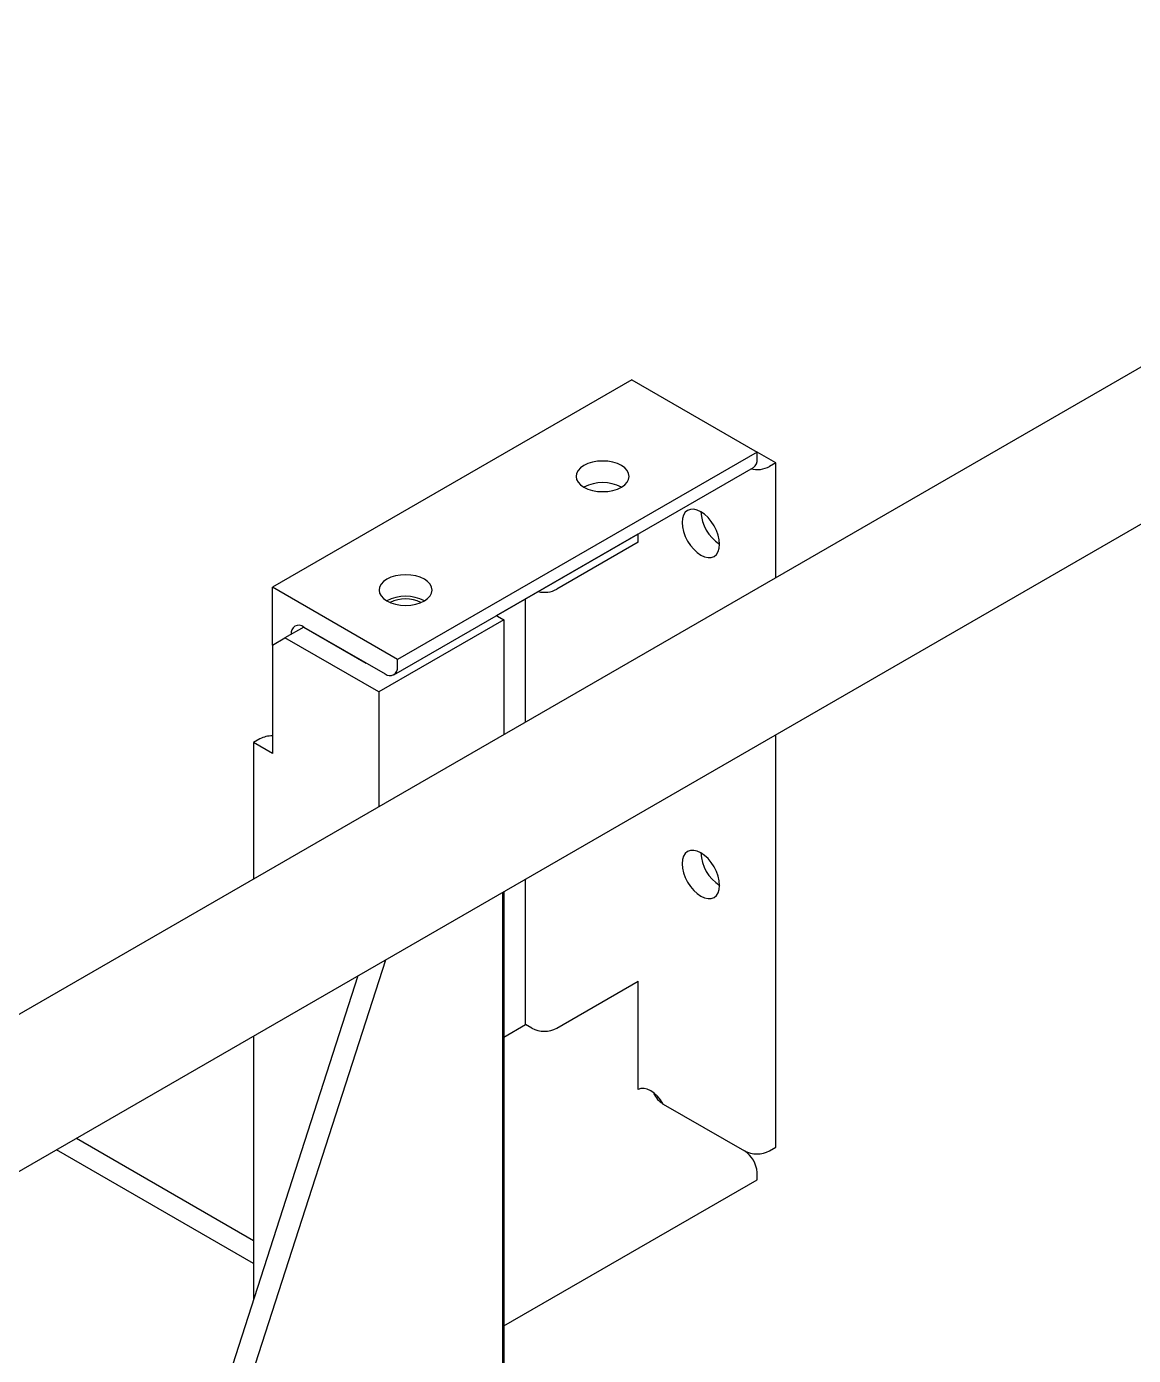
# Model space of a CAD drawing. Header units: millimetres. Extents: x 1293 to 41893, y 1011 to 26911.
# Drawn here: x 39509.6 to 39906.8, y 12171.9 to 12649 of the extents above; entities that cross this region are included whole.
import ezdxf

# ---------------------------------------------------------------- set-up
doc = ezdxf.new("R2010")
doc.units = ezdxf.units.MM
doc.header["$LTSCALE"] = 50
doc.layers.add('PASILLOS', color=2, linetype='Continuous')

msp = doc.modelspace()

# ---------------------------------------------------------------- linework, layer by layer
at = {"color": 7, "linetype": 'Continuous', "lineweight": 25}
for p, q in [((39726.7985782, 12522.1562251), (39597.786946, 12447.6793951)), ((39726.7985782, 12522.1562251), (39771.6998588, 12496.2352675)), ((39771.6998588, 12496.2352675), (39642.6882266, 12421.7584375)), ((39771.6998588, 12493.6427505), (39771.6998588, 12496.2352675)), ((39778.4350509, 12492.3458599), (39771.6998588, 12496.2340036)), ((39641.3728405, 12416.2586059), (39770.3844727, 12490.7354359)), ((39778.4350509, 12492.3458599), (39776.1899869, 12491.0498121)), ((39778.4350509, 12451.137968), (39778.4350509, 12492.3458599)), ((39678.2140079, 12437.5193967), (39729.0436422, 12466.86272)), ((39729.0436422, 12463.8256441), (39729.0436422, 12466.8698825)), ((39729.0436422, 12463.8256441), (39699.8578098, 12446.9770217)), ((39642.6882266, 12421.7584375), (39597.786946, 12447.6793951)), ((39597.786946, 12426.9405224), (39597.786946, 12447.6793951)), ((39688.6324897, 12399.2960529), (39688.6324897, 12443.5338582)), ((39609.0122661, 12433.4216045), (39602.277074, 12429.5334608)), ((39609.0122661, 12433.4216045), (39631.4629064, 12420.4611257)), ((39609.0122661, 12433.4216045), (39638.1980985, 12416.5729821)), ((39680.8543151, 12436.0137002), (39635.9530345, 12410.0927427)), ((39678.2140079, 12437.5193967), (39678.6092511, 12437.3097481)), ((39678.6092511, 12437.3097481), (39680.8543151, 12436.0137002)), ((39680.8543151, 12436.0137002), (39680.8543151, 12394.8058083)), ((39597.786946, 12426.9405224), (39602.277074, 12429.5334608)), ((39635.9530345, 12410.0927427), (39602.277074, 12429.5334608)), ((39597.786946, 12426.9405224), (39597.786946, 12388.0527663)), ((39642.6882266, 12419.1659205), (39642.6882266, 12421.7584375)), ((39635.9530345, 12410.0927427), (39635.9530345, 12368.8848508)), ((39593.2968179, 12393.2369578), (39591.0517539, 12391.9409099)), ((39591.0517539, 12391.9409099), (39591.0517539, 12342.9638932)), ((39597.786946, 12388.0527663), (39591.0517539, 12391.9409099)), ((39778.4350509, 12246.6079026), (39778.4350509, 12394.7537997)), ((39688.6324897, 12290.6806929), (39688.6324897, 12342.9118846)), ((39680.5184394, 12145.1325382), (39680.5184394, 12338.2277431)), ((39680.8543151, 12338.42164), (39680.8543151, 12153.1027224)), ((39638.3143432, 12313.8638369), (39577.9879561, 12126.7699907)), ((39628.4983014, 12308.1971566), (39571.252764, 12130.6581343)), ((39699.8578098, 12289.384645), (39729.0436422, 12306.2332674)), ((39729.0436422, 12267.3455113), (39729.0436422, 12306.2332674)), ((39680.8543151, 12286.1904483), (39688.6324897, 12290.6806929)), ((39690.8775537, 12289.384645), (39688.6324897, 12290.6806929)), ((39591.0517539, 12286.5797249), (39591.0517539, 12192.0619304)), ((39738.0238984, 12262.1604771), (39767.2097308, 12245.3118547)), ((39591.0517539, 12204.9446375), (39520.3460333, 12245.7621812)), ((39776.1899869, 12245.3118547), (39778.4350509, 12246.6079026)), ((39680.8543151, 12182.4981916), (39771.6998588, 12234.9422077)), ((39771.6998588, 12234.9422077), (39771.6998588, 12237.5347248)), ((39680.8543151, 12185.0907087), (39680.8543151, 12182.4981916))]:
    msp.add_line(p, q, dxfattribs=at)
at = {"color": 7, "linetype": 'Continuous', "lineweight": 25, "flags": 128}
for points in [[(39709.5522438, 12491.4021315), (39708.3676879, 12490.5688827), (39707.4874834, 12489.6182361), (39706.9454561, 12488.5867243), (39706.7624359, 12487.5139879), (39706.9454561, 12486.4412515), (39707.4874834, 12485.4097397), (39708.3676879, 12484.459093), (39709.5522438, 12483.6258442), (39710.9956294, 12482.9420146), (39712.6423762, 12482.4338834), (39714.4292006, 12482.1209777), (39716.2874359, 12482.0153224), (39718.1456712, 12482.1209777), (39719.9324956, 12482.4338834), (39721.5792424, 12482.9420146), (39723.022628, 12483.6258442), (39724.207184, 12484.459093), (39725.0873885, 12485.4097397), (39725.6294157, 12486.4412515), (39725.8124359, 12487.5139879), (39725.6294157, 12488.5867243), (39725.0873885, 12489.6182361), (39724.207184, 12490.5688827), (39723.022628, 12491.4021315), (39721.5792424, 12492.0859611), (39719.9324956, 12492.5940924), (39718.1456712, 12492.906998), (39716.2874359, 12493.0126533), (39714.4292006, 12492.906998), (39712.6423762, 12492.5940924), (39710.9956294, 12492.0859611), (39709.5522438, 12491.4021315)], [(39758.2825076, 12463.1538989), (39758.1530928, 12464.7459335), (39757.7698217, 12466.4262062), (39757.1474231, 12468.1301452), (39756.3098156, 12469.792269), (39755.2891878, 12471.3487032), (39754.124762, 12472.7396348), (39752.8612863, 12473.9116111), (39751.5473156, 12474.8195938), (39750.2333448, 12475.4286895), (39748.9698691, 12475.7154911), (39747.8054433, 12475.6689769), (39746.7848156, 12475.2909345), (39745.947208, 12474.5958918), (39745.3248094, 12473.6105589), (39744.9415383, 12472.3728016), (39744.8121235, 12470.9301862), (39744.9415383, 12469.3381516), (39745.3248094, 12467.6578789), (39745.947208, 12465.9539399), (39746.7848156, 12464.291816), (39747.8054433, 12462.7353819), (39748.9698691, 12461.3444503), (39750.2333448, 12460.172474), (39751.5473156, 12459.2644913), (39752.8612863, 12458.6553956), (39754.124762, 12458.368594), (39755.2891878, 12458.4151082), (39756.3098156, 12458.7931506), (39757.1474231, 12459.4881933), (39757.7698217, 12460.4735262), (39758.1530928, 12461.7112835), (39758.2825076, 12463.1538989)], [(39638.8415657, 12450.5817259), (39637.6570097, 12449.7484771), (39636.7768052, 12448.7978305), (39636.234778, 12447.7663187), (39636.0517578, 12446.6935823), (39636.234778, 12445.6208459), (39636.7768052, 12444.5893341), (39637.6570097, 12443.6386874), (39638.8415657, 12442.8054387), (39640.2849513, 12442.1216091), (39641.9316981, 12441.6134778), (39643.7185225, 12441.3005721), (39645.5767578, 12441.1949168), (39647.4349931, 12441.3005721), (39649.2218175, 12441.6134778), (39650.8685643, 12442.1216091), (39652.3119499, 12442.8054387), (39653.4965058, 12443.6386874), (39654.3767103, 12444.5893341), (39654.9187376, 12445.6208459), (39655.1017578, 12446.6935823), (39654.9187376, 12447.7663187), (39654.3767103, 12448.7978305), (39653.4965058, 12449.7484771), (39652.3119499, 12450.5817259), (39650.8685643, 12451.2655555), (39649.2218175, 12451.7736868), (39647.4349931, 12452.0865924), (39645.5767578, 12452.1922477), (39643.7185225, 12452.0865924), (39641.9316981, 12451.7736868), (39640.2849513, 12451.2655555), (39638.8415657, 12450.5817259)], [(39758.2825076, 12340.6727771), (39758.1530928, 12342.2648117), (39757.7698217, 12343.9450844), (39757.1474231, 12345.6490234), (39756.3098156, 12347.3111472), (39755.2891878, 12348.8675814), (39754.124762, 12350.258513), (39752.8612863, 12351.4304893), (39751.5473156, 12352.338472), (39750.2333448, 12352.9475677), (39748.9698691, 12353.2343693), (39747.8054433, 12353.1878551), (39746.7848156, 12352.8098127), (39745.947208, 12352.11477), (39745.3248094, 12351.1294371), (39744.9415383, 12349.8916798), (39744.8121235, 12348.4490644), (39744.9415383, 12346.8570298), (39745.3248094, 12345.1767571), (39745.947208, 12343.4728181), (39746.7848156, 12341.8106943), (39747.8054433, 12340.2542601), (39748.9698691, 12338.8633285), (39750.2333448, 12337.6913522), (39751.5473156, 12336.7833695), (39752.8612863, 12336.1742738), (39754.124762, 12335.8874722), (39755.2891878, 12335.9339864), (39756.3098156, 12336.3120288), (39757.1474231, 12337.0070715), (39757.7698217, 12337.9924044), (39758.1530928, 12339.2301617), (39758.2825076, 12340.6727771)]]:
    msp.add_lwpolyline(points, dxfattribs=at)
at = {"color": 7, "linetype": 'Continuous', "lineweight": 25}
for centre, radius, start, end in [((39771.6865145, 12499.7754623), 9.8192788, 256.969689621, 297.299110815), ((39768.6792555, 12493.2581689), 3.0449872, 304.05635114, 7.255829253), ((39716.2874984, 12470.6253911), 14.640443, 62.615400857, 117.389975824), ((39766.1772425, 12475.4861389), 14.6451607, 182.613553611, 237.262601942), ((39645.5768203, 12429.8049855), 14.640443, 62.615400859, 117.389975824), ((39645.5767578, 12431.320418), 12.2078214, 63.136829894, 116.863170646), ((39695.3543374, 12455.7026719), 9.8192788, 256.969689621, 297.299110815), ((39607.2594603, 12431.2727038), 2.7731034, 50.796714764, 189.21403699), ((39639.9509044, 12418.7218828), 2.7731034, 230.796714764, 9.214036991), ((39597.6040003, 12385.1500323), 9.1624333, 88.855903254, 118.040239115), ((39766.0026536, 12352.9099548), 14.4666802, 182.268976239, 238.074102274), ((39695.3676818, 12298.0505604), 9.7600891, 242.609672237, 297.390327763), ((39743.0354297, 12270.1117197), 9.398814, 206.031188957, 237.777474685), ((39761.9512366, 12237.0911084), 9.7587105, 2.605478486, 57.39452166), ((39771.6998588, 12253.9777701), 9.7600891, 242.609672237, 297.390327763)]:
    msp.add_arc(centre, radius, start, end, dxfattribs=at)
msp.add_ellipse((39733.5337703, 12259.5683814), major_axis=(-4.4903105, 7.7770246), ratio=0.5773346305, start_param=4.7123483484, end_param=6.2831446751, dxfattribs=at)
at = {"layer": 'PASILLOS', "linetype": 'Continuous', "lineweight": 25}
for p, q in [((40233.1816638, 12713.6575998), (38644.0298837, 11796.2598045)), ((38692.0022836, 11767.5695131), (40234.0397181, 12657.7687756)), ((39527.4340744, 12249.8540202), (39591.0517539, 12213.1283156))]:
    msp.add_line(p, q, dxfattribs=at)

doc.saveas('drawing.dxf')
